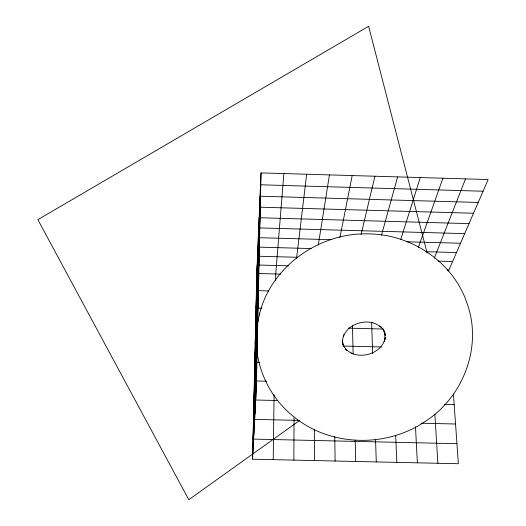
<?xml version="1.0" encoding="UTF-8"?>
<svg xmlns="http://www.w3.org/2000/svg" width="526" height="526" viewBox="0 0 526 526"><rect width="100%" height="100%" fill="white"/><g stroke="black" fill="none" stroke-linecap="round" stroke-linejoin="round"><path stroke-width="0.79" d="M293.863 460.112L294.047 416.579M273.204 459.652L274.092 394.75M275.644 280.549L275.736 273.974L283.862 173.573M453.432 394.059L458.363 463.728L252.526 459.198L256.806 273.467L261.034 172.903L488.135 179.537L448.5 270.995M252.835 453.458L257.161 264.992L288.294 265.827M253.157 447.488L257.536 256.208L297.696 257.299M253.486 441.288L257.918 247.108L311.254 248.568M253.834 434.838L258.312 237.68L331.176 239.685M254.196 428.118L258.726 227.896L464.701 233.623M254.571 421.116L259.147 217.731L469.028 223.622M254.965 413.811L259.594 207.178L473.531 213.24M255.373 406.19L260.054 196.211L478.206 202.451M255.8 398.221L260.534 184.79L483.072 191.221M261.034 172.903L256.247 389.884L252.526 459.198M260.6 192.588L256.412 290.615L268.701 290.937M260.16 212.675L256.011 308.052L261.744 308.203M259.706 233.189L255.603 325.798L257.24 325.837M259.239 254.143L255.182 343.846L256.826 343.892M258.772 275.545L254.762 362.223L259.68 362.342M258.286 297.42L254.328 380.923L266.636 381.218M257.793 319.769L253.894 399.964L277.695 400.523M257.293 342.623L253.447 419.347L298.63 420.392M256.773 365.991L252.986 439.092L456.949 443.681M296.592 258.181L306.665 174.237M384.841 339.369L384.986 333.004L385.288 335.503L383.447 329.809L384.631 331.998L382.527 328.763L379.825 325.995L381.271 327.231L375.86 323.858L371.54 322.425M318.276 245.123L329.434 174.902M339.901 237.614L352.183 175.566M259.239 315.205C270.528 266.301 320.025 231.841 369.508 233.912C412.358 234.642 454.188 262.954 467.377 304.304C482.395 346.851 463.255 396.722 425.869 421.024C387.32 447.698 331.742 446.955 294.849 417.585M257.161 325.338L259.686 313.016M361.092 234.491L374.906 176.23M381.442 235.385L397.603 176.894M400.766 239.409L420.274 177.551M418.354 247.476L442.925 178.215M384.802 339.553L383.138 343.485L380.778 346.95M434.298 258.174L465.543 178.873M347.988 329.283L345.332 332.563L343.248 336.495L343.899 334.753L342.755 338.685L342.485 343.11L342.439 340.631L343.708 346.384L342.755 344.057L344.543 347.482L346.956 350.447L345.635 349.054L348.764 351.657L352.433 353.682L351.19 353.163C360.79 357.378 372.763 355.037 380.107 347.568M348.738 328.54C355.254 322.99 364.393 320.788 372.73 322.694M299.577 420.511L188.788 499.7L37.865 219.658L368.627 26.3L427.112 253.026M444.332 404.441L454.181 404.672M421.043 423.206L455.555 424.002M348.179 328.145L383.408 329.033M342.873 346.029L381.383 346.989M437.862 261.093L452.616 261.494M447.232 270.101L448.869 270.14M256.806 273.467L280.568 274.105M406.493 241.763L460.526 243.249M426.139 251.704L456.502 252.539M293.482 416.474C272.29 399.635 258.72 373.907 256.471 346.963M434.851 414.087L437.875 463.281M415.487 426.744L417.368 462.827M395.677 435.304L396.834 462.374M371.626 322.438L372.664 353.617M375.544 439.769L376.287 461.927M352.44 325.232L353.13 353.959M355.201 440.13L355.714 461.473M334.753 436.389L335.115 461.019M314.338 429.361L314.502 460.566M385.334 337.436L384.335 341.394L385.334 337.436"/></g></svg>
